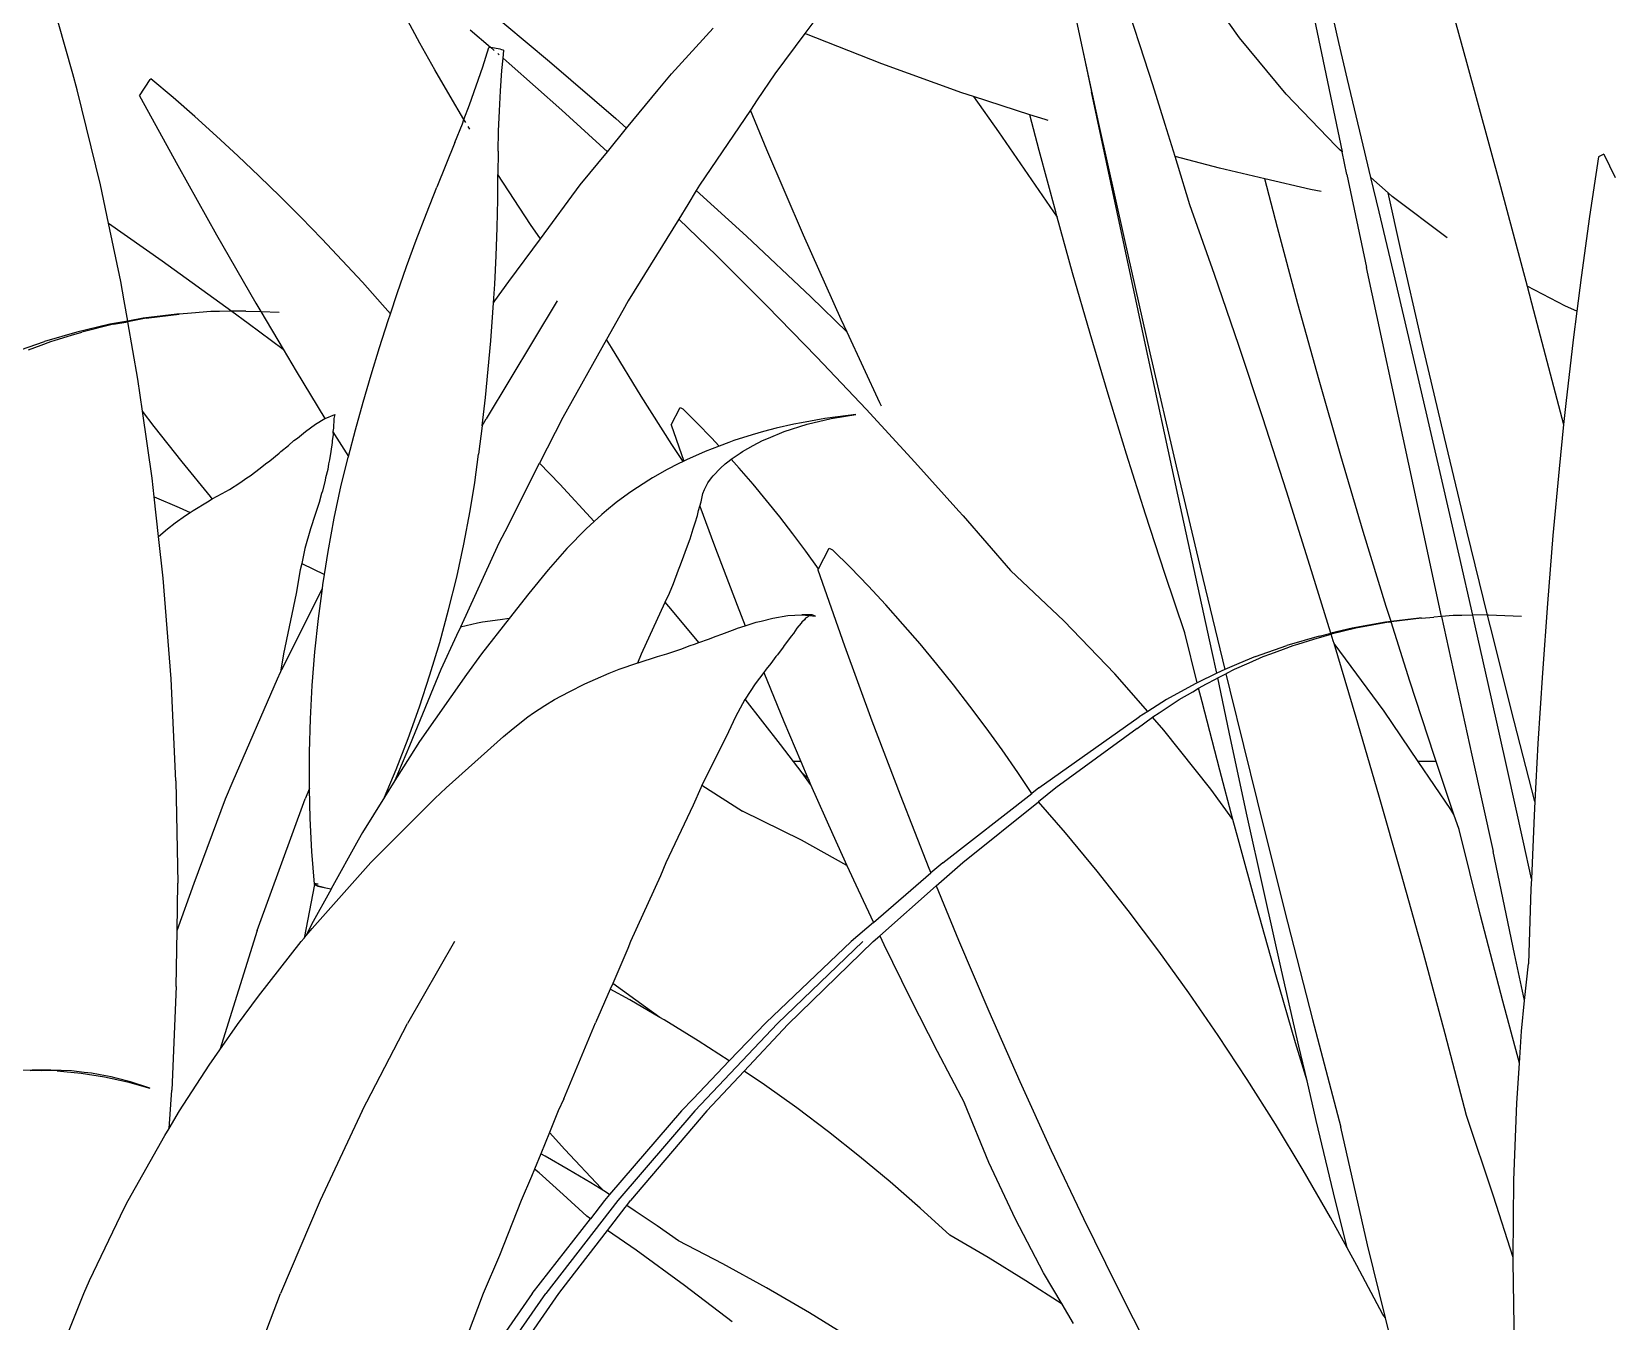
# Model space of a CAD drawing. Header units: metres. Extents: x 244.4 to 340.3, y -4.1 to 64.3.
# Drawn here: x 248.731 to 249.1313, y 7.648 to 7.9741 of the extents above; entities that cross this region are included whole.
import ezdxf

# ---------------------------------------------------------------- set-up
doc = ezdxf.new("R2010")
doc.units = ezdxf.units.M
doc.layers.add('Edges', color=7, linetype='Continuous')

# ---------------------------------------------------------------- blocks, each defined once
blk = doc.blocks.new('Novo+Sobrado2m fr')
for p, q in [((-6.53541, -1.22746), (-6.52573, -1.2736)), ((-6.55168, -1.24475), (-6.56271, -1.22931)), ((-6.84681, -1.25385), (-6.85233, -1.23429)), ((-6.74314, -1.23659), (-6.72622, -1.25074)), ((-6.65476, -1.2344), (-6.66167, -1.24367)), ((-6.52656, -1.2459), (-6.5287, -1.23661)), ((-6.75899, -1.24607), (-6.76271, -1.23923)), ((-6.59369, -1.2371), (-6.59123, -1.24846)), ((-6.57683, -1.24678), (-6.58004, -1.23703)), ((-6.49765, -1.23871), (-6.49426, -1.25095)), ((-6.74626, -1.24273), (-6.74113, -1.24715)), ((-6.69535, -1.25385), (-6.68485, -1.24234)), ((-6.66167, -1.24367), (-6.66927, -1.25385)), ((-6.64217, -1.25136), (-6.66167, -1.24367)), ((-6.53988, -1.25901), (-6.55168, -1.24475)), ((-6.75521, -1.25284), (-6.75899, -1.24607)), ((-6.74312, -1.25208), (-6.74154, -1.2472)), ((-6.74154, -1.2472), (-6.74148, -1.24716)), ((-6.74148, -1.24716), (-6.7413, -1.24714)), ((-6.7413, -1.24714), (-6.74113, -1.24715)), ((-6.74113, -1.24715), (-6.74021, -1.24794)), ((-6.74113, -1.24715), (-6.741, -1.24716)), ((-6.741, -1.24716), (-6.74062, -1.2472)), ((-6.74062, -1.2472), (-6.74017, -1.24727)), ((-6.74017, -1.24727), (-6.73968, -1.24736)), ((-6.73968, -1.24736), (-6.7392, -1.24746)), ((-6.73932, -1.24871), (-6.73896, -1.24902)), ((-6.7392, -1.24746), (-6.73875, -1.24757)), ((-6.73875, -1.24757), (-6.73836, -1.24768)), ((-6.73836, -1.24768), (-6.73806, -1.24779)), ((-6.73806, -1.24779), (-6.73787, -1.24787)), ((-6.73797, -1.24987), (-6.73781, -1.24794)), ((-6.73787, -1.24787), (-6.73781, -1.24794)), ((-6.59123, -1.24846), (-6.58914, -1.25838)), ((-6.59123, -1.24846), (-6.58734, -1.26641)), ((-6.57364, -1.25665), (-6.57683, -1.24678)), ((-6.52441, -1.25526), (-6.52656, -1.2459)), ((-6.75135, -1.25954), (-6.75521, -1.25284)), ((-6.74477, -1.25692), (-6.74312, -1.25208)), ((-6.73824, -1.25305), (-6.73797, -1.24987)), ((-6.73804, -1.24981), (-6.73797, -1.24987)), ((-6.73797, -1.24987), (-6.7364, -1.25122)), ((-6.7364, -1.25122), (-6.7231, -1.26303)), ((-6.72622, -1.25074), (-6.70946, -1.26518)), ((-6.62189, -1.25863), (-6.64217, -1.25136)), ((-6.49426, -1.25095), (-6.48572, -1.28231)), ((-6.84567, -1.25792), (-6.84681, -1.25385)), ((-6.8299, -1.25939), (-6.82723, -1.25527)), ((-6.82702, -1.25513), (-6.82723, -1.25527)), ((-6.82145, -1.25985), (-6.82702, -1.25513)), ((-6.74649, -1.26174), (-6.74477, -1.25692)), ((-6.7386, -1.25815), (-6.73824, -1.25305)), ((-6.69874, -1.25792), (-6.69535, -1.25385)), ((-6.66927, -1.25385), (-6.67368, -1.26045)), ((-6.57049, -1.26664), (-6.57364, -1.25665)), ((-6.52039, -1.27193), (-6.52441, -1.25526)), ((-6.83978, -1.28194), (-6.84567, -1.25792)), ((-6.8299, -1.25939), (-6.82027, -1.27705)), ((-6.81593, -1.26467), (-6.82145, -1.25985)), ((-6.74786, -1.26542), (-6.75135, -1.25954)), ((-6.73888, -1.26325), (-6.7386, -1.25815)), ((-6.70671, -1.26762), (-6.69874, -1.25792)), ((-6.67368, -1.26045), (-6.67542, -1.26301)), ((-6.61896, -1.25958), (-6.62189, -1.25863)), ((-6.61896, -1.25958), (-6.61262, -1.26855)), ((-6.60469, -1.2642), (-6.61896, -1.25958)), ((-6.58427, -1.28138), (-6.58914, -1.25838)), ((-6.52733, -1.27206), (-6.53988, -1.25901)), ((-6.81046, -1.26959), (-6.81593, -1.26467)), ((-6.74786, -1.26542), (-6.74649, -1.26174)), ((-6.73909, -1.26834), (-6.73888, -1.26325)), ((-6.7231, -1.26303), (-6.71159, -1.27355)), ((-6.67542, -1.26301), (-6.68831, -1.282)), ((-6.67124, -1.27311), (-6.67542, -1.26301)), ((-6.60234, -1.27328), (-6.60469, -1.2642)), ((-6.60086, -1.26544), (-6.60469, -1.2642)), ((-6.75013, -1.27125), (-6.74827, -1.26651)), ((-6.74827, -1.26651), (-6.74786, -1.26542)), ((-6.74741, -1.26617), (-6.74786, -1.26542)), ((-6.74639, -1.26784), (-6.74679, -1.26719)), ((-6.73922, -1.27342), (-6.73909, -1.26834)), ((-6.71159, -1.27355), (-6.70671, -1.26762)), ((-6.70946, -1.26518), (-6.70671, -1.26762)), ((-6.61262, -1.26855), (-6.59782, -1.2901)), ((-6.60012, -1.26566), (-6.60086, -1.26544)), ((-6.58734, -1.26641), (-6.58089, -1.29551)), ((-6.56799, -1.27473), (-6.57049, -1.26664)), ((-6.80503, -1.2746), (-6.81046, -1.26959)), ((-6.75013, -1.27125), (-6.75475, -1.28255)), ((-6.52733, -1.27206), (-6.52637, -1.27303)), ((-6.51845, -1.28008), (-6.52039, -1.27193)), ((-6.79966, -1.2797), (-6.80503, -1.2746)), ((-6.73922, -1.27342), (-6.73927, -1.27933)), ((-6.71848, -1.28194), (-6.71159, -1.27355)), ((-6.66197, -1.29465), (-6.67124, -1.27311)), ((-6.59819, -1.28876), (-6.60234, -1.27328)), ((-6.55675, -1.27769), (-6.56799, -1.27473)), ((-6.56736, -1.27674), (-6.56799, -1.27473)), ((-6.56427, -1.28696), (-6.56736, -1.27674)), ((-6.52573, -1.2736), (-6.52637, -1.27303)), ((-6.52452, -1.27933), (-6.52573, -1.2736)), ((-6.46089, -1.27488), (-6.46318, -1.28993)), ((-6.45951, -1.27418), (-6.46089, -1.27488)), ((-6.45951, -1.27418), (-6.45666, -1.28004)), ((-6.82027, -1.27705), (-6.81046, -1.29454)), ((-6.79433, -1.2849), (-6.79966, -1.2797)), ((-6.73933, -1.28561), (-6.73927, -1.27933)), ((-6.7352, -1.28564), (-6.73927, -1.27933)), ((-6.54529, -1.28038), (-6.55675, -1.27769)), ((-6.5421, -1.29272), (-6.54529, -1.28038)), ((-6.53376, -1.28308), (-6.54529, -1.28038)), ((-6.52452, -1.27933), (-6.51954, -1.30283)), ((-6.51637, -1.28879), (-6.51845, -1.28008)), ((-6.5141, -1.28395), (-6.51845, -1.28008)), ((-6.83774, -1.29166), (-6.83978, -1.28194)), ((-6.78905, -1.29018), (-6.79433, -1.2849)), ((-6.75737, -1.28919), (-6.75475, -1.28255)), ((-6.72854, -1.29557), (-6.71848, -1.28194)), ((-6.68912, -1.28334), (-6.69127, -1.28688)), ((-6.68831, -1.282), (-6.68912, -1.28334)), ((-6.68912, -1.28334), (-6.67642, -1.29495)), ((-6.57576, -1.32119), (-6.58427, -1.28138)), ((-6.53104, -1.28365), (-6.53376, -1.28308)), ((-6.51096, -1.29802), (-6.5141, -1.28395)), ((-6.51309, -1.28484), (-6.5141, -1.28395)), ((-6.4992, -1.29534), (-6.51309, -1.28484)), ((-6.48572, -1.28231), (-6.47895, -1.30757)), ((-6.73949, -1.29275), (-6.73933, -1.28561)), ((-6.73099, -1.29198), (-6.7352, -1.28564)), ((-6.69127, -1.28688), (-6.69355, -1.29058)), ((-6.59782, -1.2901), (-6.59819, -1.28876)), ((-6.55806, -1.30462), (-6.56427, -1.28696)), ((-6.51234, -1.30582), (-6.51637, -1.28879)), ((-6.83774, -1.29166), (-6.82421, -1.30114)), ((-6.83466, -1.30635), (-6.83774, -1.29166)), ((-6.78383, -1.29556), (-6.78905, -1.29018)), ((-6.75991, -1.29589), (-6.75737, -1.28919)), ((-6.73974, -1.29989), (-6.73949, -1.29275)), ((-6.72854, -1.29557), (-6.73099, -1.29198)), ((-6.69355, -1.29058), (-6.7063, -1.31122)), ((-6.69355, -1.29058), (-6.684, -1.29983)), ((-6.59391, -1.30419), (-6.59782, -1.2901)), ((-6.53691, -1.31205), (-6.5421, -1.29272)), ((-6.46318, -1.28993), (-6.46532, -1.30535)), ((-6.81046, -1.29454), (-6.80049, -1.31186)), ((-6.77866, -1.30103), (-6.78383, -1.29556)), ((-6.76236, -1.30262), (-6.75991, -1.29589)), ((-6.73649, -1.30635), (-6.72854, -1.29557)), ((-6.67642, -1.29495), (-6.66015, -1.31027)), ((-6.65245, -1.31596), (-6.66197, -1.29465)), ((-6.58089, -1.29551), (-6.57435, -1.3244)), ((-6.77354, -1.30658), (-6.77866, -1.30103)), ((-6.74009, -1.30705), (-6.73974, -1.29989)), ((-6.684, -1.29983), (-6.67124, -1.31255)), ((-6.50549, -1.32194), (-6.51096, -1.29802)), ((-6.82421, -1.30114), (-6.80657, -1.3139)), ((-6.76473, -1.3094), (-6.76236, -1.30262)), ((-6.5895, -1.31954), (-6.59391, -1.30419)), ((-6.55191, -1.32257), (-6.55806, -1.30462)), ((-6.50891, -1.35253), (-6.51954, -1.30283)), ((-6.83379, -1.31122), (-6.83466, -1.30635)), ((-6.76848, -1.31223), (-6.77354, -1.30658)), ((-6.74038, -1.31176), (-6.74009, -1.30705)), ((-6.74003, -1.31122), (-6.73649, -1.30635)), ((-6.5083, -1.32303), (-6.51234, -1.30582)), ((-6.46922, -1.31265), (-6.47895, -1.30757)), ((-6.47895, -1.30757), (-6.47731, -1.31371)), ((-6.46532, -1.30535), (-6.4664, -1.31384)), ((-6.83289, -1.31638), (-6.83379, -1.31122)), ((-6.80049, -1.31186), (-6.79924, -1.31397)), ((-6.76645, -1.31455), (-6.76848, -1.31223)), ((-6.76645, -1.31455), (-6.76473, -1.3094)), ((-6.72432, -1.31122), (-6.74224, -1.34111)), ((-6.74053, -1.31421), (-6.74038, -1.31176)), ((-6.74038, -1.31176), (-6.74003, -1.31122)), ((-6.7063, -1.31122), (-6.70765, -1.31367)), ((-6.67124, -1.31255), (-6.65862, -1.3255)), ((-6.66015, -1.31027), (-6.65097, -1.31916)), ((-6.53157, -1.3313), (-6.53691, -1.31205)), ((-6.4664, -1.31384), (-6.46922, -1.31265)), ((-6.83289, -1.31638), (-6.83747, -1.3172)), ((-6.83647, -1.3172), (-6.83286, -1.31653)), ((-6.82902, -1.31568), (-6.83289, -1.31638)), ((-6.82825, -1.31568), (-6.83286, -1.31653)), ((-6.83031, -1.33107), (-6.83286, -1.31653)), ((-6.82047, -1.31462), (-6.82902, -1.31568)), ((-6.82825, -1.31568), (-6.81991, -1.31462)), ((-6.81991, -1.31462), (-6.82047, -1.31462)), ((-6.81681, -1.31435), (-6.81991, -1.31462)), ((-6.81186, -1.314), (-6.81681, -1.31435)), ((-6.8115, -1.314), (-6.81186, -1.314)), ((-6.80971, -1.31396), (-6.8115, -1.314)), ((-6.80657, -1.3139), (-6.80971, -1.31396)), ((-6.80323, -1.31384), (-6.80657, -1.3139)), ((-6.80657, -1.3139), (-6.8024, -1.31692)), ((-6.80323, -1.31384), (-6.80316, -1.31384)), ((-6.80305, -1.31384), (-6.80316, -1.31384)), ((-6.80305, -1.31384), (-6.79924, -1.31397)), ((-6.8024, -1.31692), (-6.79361, -1.32348)), ((-6.79924, -1.31397), (-6.79461, -1.31413)), ((-6.79924, -1.31397), (-6.79361, -1.32348)), ((-6.76922, -1.32308), (-6.76702, -1.31622)), ((-6.76702, -1.31622), (-6.76645, -1.31455)), ((-6.74107, -1.32138), (-6.74053, -1.31421)), ((-6.70765, -1.31367), (-6.71177, -1.32102)), ((-6.65097, -1.31916), (-6.65245, -1.31596)), ((-6.47731, -1.31371), (-6.46972, -1.34256)), ((-6.4664, -1.31384), (-6.46732, -1.32112)), ((-6.8458, -1.31915), (-6.85396, -1.32154)), ((-6.85122, -1.32118), (-6.84709, -1.31992)), ((-6.84709, -1.31992), (-6.84453, -1.31915)), ((-6.83747, -1.3172), (-6.8458, -1.31915)), ((-6.83647, -1.3172), (-6.84453, -1.31915)), ((-6.71177, -1.32102), (-6.72284, -1.34078)), ((-6.71057, -1.32305), (-6.71177, -1.32102)), ((-6.64265, -1.33705), (-6.65097, -1.31916)), ((-6.58496, -1.33483), (-6.5895, -1.31954)), ((-6.86193, -1.32435), (-6.85396, -1.32154)), ((-6.85801, -1.32363), (-6.85482, -1.32244)), ((-6.85482, -1.32244), (-6.85238, -1.32154)), ((-6.85238, -1.32154), (-6.85122, -1.32118)), ((-6.79361, -1.32348), (-6.79034, -1.32901)), ((-6.77133, -1.32997), (-6.76922, -1.32308)), ((-6.7417, -1.32855), (-6.74107, -1.32138)), ((-6.70301, -1.33539), (-6.71057, -1.32305)), ((-6.56722, -1.36062), (-6.57576, -1.32119)), ((-6.57435, -1.3244), (-6.56771, -1.35306)), ((-6.54583, -1.34082), (-6.55191, -1.32257)), ((-6.50426, -1.3404), (-6.5083, -1.32303)), ((-6.49987, -1.34586), (-6.50549, -1.32194)), ((-6.46732, -1.32112), (-6.46917, -1.33726)), ((-6.79034, -1.32901), (-6.78302, -1.34104)), ((-6.74242, -1.33572), (-6.7417, -1.32855)), ((-6.65862, -1.3255), (-6.64614, -1.33866)), ((-6.82914, -1.33919), (-6.83031, -1.33107)), ((-6.77336, -1.3369), (-6.77133, -1.32997)), ((-6.52606, -1.35048), (-6.53157, -1.3313)), ((-6.7753, -1.34386), (-6.77336, -1.3369)), ((-6.74324, -1.34289), (-6.74242, -1.33572)), ((-6.69528, -1.34756), (-6.70301, -1.33539)), ((-6.64227, -1.33787), (-6.64265, -1.33705)), ((-6.58029, -1.35005), (-6.58496, -1.33483)), ((-6.82621, -1.34301), (-6.82914, -1.33919)), ((-6.82673, -1.35609), (-6.82914, -1.33919)), ((-6.78537, -1.34243), (-6.78302, -1.34104)), ((-6.78302, -1.34104), (-6.78294, -1.341)), ((-6.78294, -1.341), (-6.78056, -1.34002)), ((-6.78074, -1.341), (-6.78075, -1.34207)), ((-6.78056, -1.34002), (-6.78074, -1.341)), ((-6.72284, -1.34078), (-6.72872, -1.35233)), ((-6.69549, -1.34264), (-6.69317, -1.33822)), ((-6.69317, -1.33822), (-6.69248, -1.33857)), ((-6.68885, -1.34218), (-6.69248, -1.33857)), ((-6.65659, -1.341), (-6.66251, -1.34207)), ((-6.66102, -1.34243), (-6.65494, -1.341)), ((-6.64876, -1.34002), (-6.65659, -1.341)), ((-6.65494, -1.341), (-6.64876, -1.34002)), ((-6.64614, -1.33866), (-6.6338, -1.35205)), ((-6.53981, -1.35935), (-6.54583, -1.34082)), ((-6.50021, -1.35792), (-6.50426, -1.3404)), ((-6.46917, -1.33726), (-6.46972, -1.34256)), ((-6.81915, -1.35195), (-6.82621, -1.34301)), ((-6.78999, -1.34595), (-6.78797, -1.34429)), ((-6.78797, -1.34429), (-6.78537, -1.34243)), ((-6.78084, -1.3435), (-6.781, -1.34429)), ((-6.781, -1.34429), (-6.781, -1.34436)), ((-6.781, -1.34436), (-6.78002, -1.34598)), ((-6.781, -1.34436), (-6.78098, -1.34516)), ((-6.78075, -1.34207), (-6.78087, -1.34243)), ((-6.78087, -1.34243), (-6.78084, -1.3435)), ((-6.7771, -1.35066), (-6.7753, -1.34386)), ((-6.74324, -1.34289), (-6.74415, -1.35005)), ((-6.74324, -1.34289), (-6.74224, -1.34111)), ((-6.69549, -1.34264), (-6.69226, -1.3518)), ((-6.68526, -1.34589), (-6.68885, -1.34218)), ((-6.67208, -1.34429), (-6.67499, -1.34516)), ((-6.66889, -1.3435), (-6.67208, -1.34429)), ((-6.67086, -1.34595), (-6.66686, -1.34429)), ((-6.6644, -1.34243), (-6.66889, -1.3435)), ((-6.66686, -1.34429), (-6.66102, -1.34243)), ((-6.66251, -1.34207), (-6.6644, -1.34243)), ((-6.46972, -1.34256), (-6.47087, -1.35375)), ((-6.79415, -1.34932), (-6.79225, -1.34782)), ((-6.79225, -1.34782), (-6.79087, -1.3466)), ((-6.79087, -1.3466), (-6.78999, -1.34595)), ((-6.7812, -1.34705), (-6.78155, -1.34932)), ((-6.78098, -1.34516), (-6.78121, -1.3466)), ((-6.78121, -1.3466), (-6.7812, -1.34705)), ((-6.78002, -1.34598), (-6.7771, -1.35066)), ((-6.69244, -1.35188), (-6.69528, -1.34756)), ((-6.6833, -1.34799), (-6.68681, -1.34932)), ((-6.6833, -1.34799), (-6.68526, -1.34589)), ((-6.68083, -1.34705), (-6.6833, -1.34799)), ((-6.67958, -1.3466), (-6.68083, -1.34705)), ((-6.67499, -1.34516), (-6.67958, -1.3466)), ((-6.67737, -1.34932), (-6.67467, -1.34782)), ((-6.67467, -1.34782), (-6.67234, -1.3466)), ((-6.67234, -1.3466), (-6.67086, -1.34595)), ((-6.49412, -1.36977), (-6.49987, -1.34586)), ((-6.81199, -1.36078), (-6.81915, -1.35195)), ((-6.79943, -1.35361), (-6.79803, -1.35246)), ((-6.79803, -1.35246), (-6.79697, -1.35168)), ((-6.79697, -1.35168), (-6.7946, -1.34974)), ((-6.7946, -1.34974), (-6.79415, -1.34932)), ((-6.78211, -1.35246), (-6.78233, -1.35393)), ((-6.78185, -1.35146), (-6.78211, -1.35246)), ((-6.78155, -1.34932), (-6.78185, -1.35146)), ((-6.77891, -1.35787), (-6.77715, -1.35085)), ((-6.77715, -1.35085), (-6.7771, -1.35066)), ((-6.74515, -1.35721), (-6.74415, -1.35005)), ((-6.73679, -1.3682), (-6.72872, -1.35233)), ((-6.72364, -1.35766), (-6.72872, -1.35233)), ((-6.69368, -1.35246), (-6.69646, -1.35393)), ((-6.69244, -1.35188), (-6.69368, -1.35246)), ((-6.69226, -1.3518), (-6.69244, -1.35188)), ((-6.69154, -1.35146), (-6.69226, -1.3518)), ((-6.68681, -1.34932), (-6.69154, -1.35146)), ((-6.68301, -1.35361), (-6.68176, -1.35246)), ((-6.68176, -1.35246), (-6.68075, -1.35168)), ((-6.68075, -1.35168), (-6.68025, -1.35133)), ((-6.68025, -1.35133), (-6.678, -1.34974)), ((-6.67821, -1.3536), (-6.68025, -1.35133)), ((-6.678, -1.34974), (-6.67737, -1.34932)), ((-6.6338, -1.35205), (-6.62269, -1.36445)), ((-6.5755, -1.36519), (-6.58029, -1.35005)), ((-6.56771, -1.35306), (-6.56099, -1.38151)), ((-6.52039, -1.36956), (-6.52606, -1.35048)), ((-6.50057, -1.39108), (-6.50891, -1.35253)), ((-6.82621, -1.36085), (-6.82673, -1.35609)), ((-6.80455, -1.35726), (-6.80278, -1.356)), ((-6.80278, -1.356), (-6.80197, -1.35548)), ((-6.80197, -1.35548), (-6.79943, -1.35361)), ((-6.78295, -1.35657), (-6.78366, -1.35935)), ((-6.78286, -1.356), (-6.78295, -1.35657)), ((-6.78233, -1.35393), (-6.78286, -1.356)), ((-6.7011, -1.35657), (-6.7054, -1.35935)), ((-6.7002, -1.356), (-6.7011, -1.35657)), ((-6.69646, -1.35393), (-6.7002, -1.356)), ((-6.68614, -1.35726), (-6.68527, -1.356)), ((-6.68527, -1.356), (-6.68483, -1.35548)), ((-6.68483, -1.35548), (-6.68301, -1.35361)), ((-6.67475, -1.35761), (-6.67821, -1.3536)), ((-6.47087, -1.35375), (-6.47243, -1.37059)), ((-6.82621, -1.36085), (-6.81989, -1.36352)), ((-6.8251, -1.37085), (-6.82621, -1.36085)), ((-6.81151, -1.36136), (-6.81199, -1.36078)), ((-6.81151, -1.36136), (-6.80902, -1.35994)), ((-6.80902, -1.35994), (-6.80719, -1.35893)), ((-6.80719, -1.35893), (-6.80455, -1.35726)), ((-6.78387, -1.35994), (-6.78449, -1.36227)), ((-6.78366, -1.35935), (-6.78387, -1.35994)), ((-6.78068, -1.36624), (-6.77891, -1.35787)), ((-6.74625, -1.36436), (-6.74515, -1.35721)), ((-6.71496, -1.36708), (-6.72364, -1.35766)), ((-6.70626, -1.35994), (-6.70934, -1.36227)), ((-6.7054, -1.35935), (-6.70626, -1.35994)), ((-6.68787, -1.36206), (-6.68743, -1.35994)), ((-6.68743, -1.35994), (-6.68705, -1.35893)), ((-6.68705, -1.35893), (-6.68614, -1.35726)), ((-6.67134, -1.36171), (-6.67475, -1.35761)), ((-6.55867, -1.39964), (-6.56722, -1.36062)), ((-6.53387, -1.37816), (-6.53981, -1.35935)), ((-6.49617, -1.37561), (-6.50021, -1.35792)), ((-6.81989, -1.36352), (-6.8171, -1.36476)), ((-6.81826, -1.36555), (-6.8171, -1.36476)), ((-6.8171, -1.36476), (-6.81634, -1.36425)), ((-6.81634, -1.36425), (-6.81274, -1.36206)), ((-6.81274, -1.36206), (-6.81151, -1.36136)), ((-6.78518, -1.36425), (-6.78548, -1.36529)), ((-6.78449, -1.36227), (-6.78518, -1.36425)), ((-6.74787, -1.37276), (-6.74625, -1.36436)), ((-6.71183, -1.36425), (-6.71301, -1.36529)), ((-6.70934, -1.36227), (-6.71183, -1.36425)), ((-6.68881, -1.36555), (-6.6885, -1.36425)), ((-6.6885, -1.36425), (-6.68819, -1.36316)), ((-6.68819, -1.36316), (-6.68787, -1.36206)), ((-6.68819, -1.36316), (-6.6845, -1.37321)), ((-6.66797, -1.36591), (-6.67134, -1.36171)), ((-6.62269, -1.36445), (-6.62162, -1.36565)), ((-6.8251, -1.37085), (-6.82283, -1.36891)), ((-6.82283, -1.36891), (-6.82088, -1.36743)), ((-6.82088, -1.36743), (-6.81826, -1.36555)), ((-6.78669, -1.36891), (-6.78807, -1.37392)), ((-6.78548, -1.36529), (-6.78669, -1.36891)), ((-6.78223, -1.37466), (-6.78068, -1.36624)), ((-6.73679, -1.3682), (-6.73902, -1.37251)), ((-6.71696, -1.36891), (-6.72187, -1.37392)), ((-6.71496, -1.36708), (-6.71696, -1.36891)), ((-6.71301, -1.36529), (-6.71496, -1.36708)), ((-6.69067, -1.37144), (-6.6899, -1.36891)), ((-6.6899, -1.36891), (-6.68937, -1.36743)), ((-6.68937, -1.36743), (-6.68881, -1.36555)), ((-6.66465, -1.3702), (-6.66797, -1.36591)), ((-6.62162, -1.36565), (-6.60958, -1.37947)), ((-6.57059, -1.38025), (-6.5755, -1.36519)), ((-6.82394, -1.38136), (-6.8251, -1.37085)), ((-6.7497, -1.38112), (-6.74787, -1.37276)), ((-6.73902, -1.37251), (-6.74874, -1.39374)), ((-6.69161, -1.37392), (-6.69067, -1.37144)), ((-6.66138, -1.37459), (-6.66465, -1.3702)), ((-6.51457, -1.38856), (-6.52039, -1.36956)), ((-6.48893, -1.39071), (-6.49412, -1.36977)), ((-6.47243, -1.37059), (-6.47383, -1.38778)), ((-6.78807, -1.37392), (-6.78889, -1.37764)), ((-6.78314, -1.38044), (-6.78223, -1.37466)), ((-6.72187, -1.37392), (-6.72659, -1.37926)), ((-6.69305, -1.37802), (-6.69221, -1.37576)), ((-6.69221, -1.37576), (-6.69161, -1.37392)), ((-6.6845, -1.37321), (-6.67879, -1.38821)), ((-6.65822, -1.37899), (-6.66138, -1.37459)), ((-6.65822, -1.37899), (-6.65549, -1.37379)), ((-6.65549, -1.37379), (-6.65463, -1.37423)), ((-6.65009, -1.37873), (-6.65463, -1.37423)), ((-6.49272, -1.39077), (-6.49617, -1.37561)), ((-6.78925, -1.37926), (-6.79032, -1.38523)), ((-6.78889, -1.37764), (-6.78925, -1.37926)), ((-6.78889, -1.37764), (-6.78314, -1.38044)), ((-6.78356, -1.38311), (-6.78314, -1.38044)), ((-6.72659, -1.37926), (-6.73141, -1.38523)), ((-6.69487, -1.38272), (-6.69357, -1.37926)), ((-6.69357, -1.37926), (-6.69305, -1.37802)), ((-6.65839, -1.37931), (-6.65822, -1.37899)), ((-6.65839, -1.37931), (-6.65162, -1.39851)), ((-6.64561, -1.38336), (-6.65009, -1.37873)), ((-6.59616, -1.39214), (-6.60958, -1.37947)), ((-6.56556, -1.39522), (-6.57059, -1.38025)), ((-6.52858, -1.39532), (-6.53387, -1.37816)), ((-6.82194, -1.40687), (-6.82394, -1.38136)), ((-6.79395, -1.40445), (-6.78368, -1.38403)), ((-6.78468, -1.39157), (-6.78368, -1.38403)), ((-6.78368, -1.38403), (-6.78356, -1.38311)), ((-6.75174, -1.38943), (-6.7497, -1.38112)), ((-6.6959, -1.38514), (-6.69487, -1.38272)), ((-6.64119, -1.38812), (-6.64561, -1.38336)), ((-6.56099, -1.38151), (-6.55545, -1.40445)), ((-6.79032, -1.38523), (-6.79348, -1.40054)), ((-6.73141, -1.38523), (-6.73639, -1.39157)), ((-6.70295, -1.40054), (-6.69697, -1.38749)), ((-6.69697, -1.38749), (-6.6959, -1.38514)), ((-6.6951, -1.38966), (-6.69697, -1.38749)), ((-6.67879, -1.38821), (-6.67672, -1.39347)), ((-6.63682, -1.393), (-6.64119, -1.38812)), ((-6.51337, -1.39237), (-6.51457, -1.38856)), ((-6.47383, -1.38778), (-6.47509, -1.40532)), ((-6.78558, -1.40005), (-6.78468, -1.39157)), ((-6.754, -1.39767), (-6.75174, -1.38943)), ((-6.7444, -1.3928), (-6.74874, -1.39374)), ((-6.74313, -1.39255), (-6.7444, -1.3928)), ((-6.73639, -1.39157), (-6.74344, -1.40054)), ((-6.73868, -1.39189), (-6.74313, -1.39255)), ((-6.73639, -1.39157), (-6.73868, -1.39189)), ((-6.68843, -1.39765), (-6.6951, -1.38966)), ((-6.67594, -1.39323), (-6.67394, -1.39255)), ((-6.67394, -1.39255), (-6.67268, -1.39225)), ((-6.67268, -1.39225), (-6.66974, -1.39148)), ((-6.66974, -1.39148), (-6.66593, -1.39087)), ((-6.66593, -1.39087), (-6.66237, -1.3907)), ((-6.66256, -1.3928), (-6.66363, -1.39406)), ((-6.66243, -1.39255), (-6.66256, -1.3928)), ((-6.66169, -1.39189), (-6.66243, -1.39255)), ((-6.65975, -1.3907), (-6.66237, -1.3907)), ((-6.66237, -1.3907), (-6.66056, -1.39087)), ((-6.66144, -1.39148), (-6.66169, -1.39189)), ((-6.66093, -1.39122), (-6.66144, -1.39148)), ((-6.66056, -1.39087), (-6.66093, -1.39122)), ((-6.66051, -1.39086), (-6.66056, -1.39087)), ((-6.66051, -1.39086), (-6.65891, -1.39099)), ((-6.65891, -1.39099), (-6.65975, -1.3907)), ((-6.6325, -1.398), (-6.63682, -1.393)), ((-6.58323, -1.40559), (-6.59616, -1.39214)), ((-6.51479, -1.39255), (-6.52324, -1.39406)), ((-6.51402, -1.39255), (-6.52224, -1.39406)), ((-6.51337, -1.39237), (-6.51479, -1.39255)), ((-6.51402, -1.39255), (-6.51334, -1.39246)), ((-6.50623, -1.39148), (-6.51337, -1.39237)), ((-6.50568, -1.39148), (-6.51334, -1.39246)), ((-6.50859, -1.40746), (-6.51334, -1.39246)), ((-6.50568, -1.39148), (-6.50623, -1.39148)), ((-6.50568, -1.39148), (-6.50257, -1.39122)), ((-6.50057, -1.39108), (-6.50257, -1.39122)), ((-6.49763, -1.39087), (-6.50057, -1.39108)), ((-6.50057, -1.39111), (-6.49292, -1.42618)), ((-6.49727, -1.39087), (-6.49763, -1.39087)), ((-6.49548, -1.39083), (-6.49727, -1.39087)), ((-6.49272, -1.39077), (-6.49548, -1.39083)), ((-6.489, -1.3907), (-6.49272, -1.39077)), ((-6.49212, -1.39344), (-6.49272, -1.39077)), ((-6.489, -1.3907), (-6.48893, -1.39071)), ((-6.48882, -1.3907), (-6.48893, -1.39071)), ((-6.48824, -1.39367), (-6.48893, -1.39071)), ((-6.48882, -1.3907), (-6.48038, -1.39099)), ((-6.74971, -1.39588), (-6.75372, -1.40445)), ((-6.74874, -1.39374), (-6.74971, -1.39588)), ((-6.68843, -1.39765), (-6.68604, -1.39679)), ((-6.68604, -1.39679), (-6.6841, -1.39602)), ((-6.6841, -1.39602), (-6.68263, -1.39553)), ((-6.68263, -1.39553), (-6.67928, -1.39432)), ((-6.67928, -1.39432), (-6.67864, -1.39406)), ((-6.67864, -1.39406), (-6.67672, -1.39347)), ((-6.67672, -1.39347), (-6.67594, -1.39323)), ((-6.66574, -1.39701), (-6.66687, -1.3984)), ((-6.66512, -1.39602), (-6.66574, -1.39701)), ((-6.66455, -1.39539), (-6.66512, -1.39602)), ((-6.66363, -1.39406), (-6.66455, -1.39539)), ((-6.56239, -1.40782), (-6.56556, -1.39522)), ((-6.53157, -1.39602), (-6.53973, -1.3984)), ((-6.53698, -1.39805), (-6.53286, -1.39679)), ((-6.53286, -1.39679), (-6.5303, -1.39602)), ((-6.53157, -1.39602), (-6.52858, -1.39532)), ((-6.5303, -1.39602), (-6.5285, -1.39558)), ((-6.52324, -1.39406), (-6.52858, -1.39532)), ((-6.52224, -1.39406), (-6.5285, -1.39558)), ((-6.52799, -1.39724), (-6.5285, -1.39558)), ((-6.48807, -1.41142), (-6.49212, -1.39344)), ((-6.48222, -1.41754), (-6.48824, -1.39367)), ((-6.79348, -1.40054), (-6.79426, -1.40514)), ((-6.78626, -1.40852), (-6.78558, -1.40005)), ((-6.75646, -1.40583), (-6.754, -1.39767)), ((-6.74344, -1.40054), (-6.74719, -1.40574)), ((-6.70385, -1.40281), (-6.70295, -1.40054)), ((-6.69894, -1.40122), (-6.69653, -1.4005)), ((-6.69653, -1.4005), (-6.693, -1.39931)), ((-6.693, -1.39931), (-6.69061, -1.3984)), ((-6.69061, -1.3984), (-6.68952, -1.39805)), ((-6.68952, -1.39805), (-6.68843, -1.39765)), ((-6.66859, -1.4008), (-6.66897, -1.40122)), ((-6.66711, -1.39881), (-6.66859, -1.4008)), ((-6.66687, -1.3984), (-6.66711, -1.39881)), ((-6.65162, -1.39851), (-6.64467, -1.41748)), ((-6.62824, -1.40312), (-6.6325, -1.398)), ((-6.55745, -1.40542), (-6.55867, -1.39964)), ((-6.54769, -1.40122), (-6.53973, -1.3984)), ((-6.54569, -1.40122), (-6.54378, -1.4005)), ((-6.54378, -1.4005), (-6.54058, -1.39931)), ((-6.54058, -1.39931), (-6.53814, -1.3984)), ((-6.53814, -1.3984), (-6.53698, -1.39805)), ((-6.52778, -1.39794), (-6.52799, -1.39724)), ((-6.51507, -1.41506), (-6.52778, -1.39794)), ((-6.52218, -1.4166), (-6.52778, -1.39794)), ((-6.79426, -1.40514), (-6.79395, -1.40445)), ((-6.75372, -1.40445), (-6.76165, -1.42378)), ((-6.71113, -1.40545), (-6.70858, -1.40444)), ((-6.70858, -1.40444), (-6.70385, -1.40281)), ((-6.70385, -1.40281), (-6.70382, -1.4028)), ((-6.70382, -1.4028), (-6.69894, -1.40122)), ((-6.67145, -1.40444), (-6.67202, -1.40527)), ((-6.67021, -1.40296), (-6.67145, -1.40444)), ((-6.66897, -1.40122), (-6.67021, -1.40296)), ((-6.62403, -1.40836), (-6.62824, -1.40312)), ((-6.55545, -1.40445), (-6.55745, -1.40542)), ((-6.55189, -1.40296), (-6.55545, -1.40445)), ((-6.55492, -1.40545), (-6.55295, -1.40444)), ((-6.55295, -1.40444), (-6.54925, -1.4028)), ((-6.54769, -1.40122), (-6.55189, -1.40296)), ((-6.54925, -1.4028), (-6.54569, -1.40122)), ((-6.82071, -1.43261), (-6.82194, -1.40687)), ((-6.80624, -1.43261), (-6.79503, -1.40687)), ((-6.79503, -1.40687), (-6.79426, -1.40514)), ((-6.78671, -1.41698), (-6.78626, -1.40852)), ((-6.75912, -1.41391), (-6.75646, -1.40583)), ((-6.74719, -1.40574), (-6.75911, -1.42271)), ((-6.72127, -1.4101), (-6.71725, -1.40807)), ((-6.71725, -1.40807), (-6.71463, -1.40692)), ((-6.71463, -1.40692), (-6.71113, -1.40545)), ((-6.67419, -1.40807), (-6.67674, -1.41201)), ((-6.67202, -1.40527), (-6.67419, -1.40807)), ((-6.67202, -1.40527), (-6.66696, -1.41762)), ((-6.61989, -1.41372), (-6.62403, -1.40836)), ((-6.57492, -1.4151), (-6.58323, -1.40559)), ((-6.56291, -1.40807), (-6.57014, -1.41209)), ((-6.56239, -1.40782), (-6.56291, -1.40807)), ((-6.55745, -1.40542), (-6.56239, -1.40782)), ((-6.56203, -1.40924), (-6.56004, -1.40807)), ((-6.56004, -1.40807), (-6.55777, -1.40692)), ((-6.55777, -1.40692), (-6.5572, -1.40662)), ((-6.5572, -1.40662), (-6.55517, -1.40558)), ((-6.5543, -1.42037), (-6.5572, -1.40662)), ((-6.55517, -1.40558), (-6.55492, -1.40545)), ((-6.55517, -1.40558), (-6.55417, -1.40973)), ((-6.50246, -1.42626), (-6.50859, -1.40746)), ((-6.47509, -1.40532), (-6.4762, -1.4232)), ((-6.7274, -1.4136), (-6.72496, -1.41209)), ((-6.72496, -1.41209), (-6.72127, -1.4101)), ((-6.67679, -1.41209), (-6.67918, -1.41648)), ((-6.67674, -1.41201), (-6.67679, -1.41209)), ((-6.66778, -1.42348), (-6.67674, -1.41201)), ((-6.57014, -1.41209), (-6.57492, -1.4151)), ((-6.56922, -1.4136), (-6.56693, -1.41209)), ((-6.56693, -1.41209), (-6.56351, -1.4101)), ((-6.56351, -1.4101), (-6.56203, -1.40924)), ((-6.56118, -1.41263), (-6.56203, -1.40924)), ((-6.55668, -1.42998), (-6.56118, -1.41263)), ((-6.55417, -1.40973), (-6.54727, -1.43771)), ((-6.48402, -1.42954), (-6.48807, -1.41142)), ((-6.78695, -1.42542), (-6.78671, -1.41698)), ((-6.76198, -1.4219), (-6.75912, -1.41391)), ((-6.73545, -1.41939), (-6.73172, -1.41648)), ((-6.73172, -1.41648), (-6.73024, -1.41546)), ((-6.73024, -1.41546), (-6.7274, -1.4136)), ((-6.67918, -1.41648), (-6.6815, -1.4215)), ((-6.6158, -1.4192), (-6.61989, -1.41372)), ((-6.60244, -1.43438), (-6.5771, -1.41648)), ((-6.57757, -1.41939), (-6.57367, -1.41653)), ((-6.57492, -1.4151), (-6.5771, -1.41648)), ((-6.57367, -1.41653), (-6.5736, -1.41648)), ((-6.5708, -1.41981), (-6.57367, -1.41653)), ((-6.5736, -1.41648), (-6.57204, -1.41546)), ((-6.57204, -1.41546), (-6.56922, -1.4136)), ((-6.51645, -1.43622), (-6.52218, -1.4166)), ((-6.50648, -1.42774), (-6.51507, -1.41506)), ((-6.73785, -1.42143), (-6.73545, -1.41939)), ((-6.66696, -1.41762), (-6.66266, -1.42774)), ((-6.64467, -1.41748), (-6.63754, -1.4362)), ((-6.61177, -1.4248), (-6.6158, -1.4192)), ((-6.57757, -1.41939), (-6.59814, -1.43438)), ((-6.55891, -1.43476), (-6.5708, -1.41981)), ((-6.54991, -1.44079), (-6.5543, -1.42037)), ((-6.47697, -1.43785), (-6.48222, -1.41754)), ((-6.76165, -1.42378), (-6.76532, -1.43254)), ((-6.76503, -1.42978), (-6.76198, -1.4219)), ((-6.75911, -1.42271), (-6.76159, -1.42655)), ((-6.75239, -1.43438), (-6.73785, -1.42143)), ((-6.6815, -1.4215), (-6.68766, -1.43377)), ((-6.66455, -1.42774), (-6.66778, -1.42348)), ((-6.6078, -1.43052), (-6.61177, -1.4248)), ((-6.4762, -1.4232), (-6.47697, -1.43785)), ((-6.78696, -1.43383), (-6.78695, -1.42542)), ((-6.76159, -1.42655), (-6.76532, -1.43254)), ((-6.66266, -1.42774), (-6.66455, -1.42774)), ((-6.66235, -1.43065), (-6.66455, -1.42774)), ((-6.66266, -1.42774), (-6.66085, -1.43198)), ((-6.50196, -1.42774), (-6.50648, -1.42774)), ((-6.49823, -1.4399), (-6.50648, -1.42774)), ((-6.50196, -1.42774), (-6.50246, -1.42626)), ((-6.49745, -1.44117), (-6.50196, -1.42774)), ((-6.49292, -1.42618), (-6.48758, -1.45047)), ((-6.82071, -1.43261), (-6.82027, -1.45855)), ((-6.80817, -1.43715), (-6.80624, -1.43261)), ((-6.76794, -1.43674), (-6.76503, -1.42978)), ((-6.76532, -1.43254), (-6.76794, -1.43674)), ((-6.66235, -1.43065), (-6.66085, -1.43198)), ((-6.66017, -1.43353), (-6.66235, -1.43065)), ((-6.66085, -1.43198), (-6.66083, -1.43202)), ((-6.66083, -1.43202), (-6.66017, -1.43353)), ((-6.60426, -1.4358), (-6.6078, -1.43052)), ((-6.55336, -1.44242), (-6.55668, -1.42998)), ((-6.47997, -1.4478), (-6.48402, -1.42954)), ((-6.78694, -1.43461), (-6.78801, -1.43715)), ((-6.78694, -1.43461), (-6.78696, -1.43383)), ((-6.78676, -1.44219), (-6.78694, -1.43461)), ((-6.76794, -1.43674), (-6.77355, -1.44571)), ((-6.77141, -1.45329), (-6.75525, -1.43712)), ((-6.75525, -1.43712), (-6.75239, -1.43438)), ((-6.68796, -1.43438), (-6.68991, -1.43882)), ((-6.68766, -1.43377), (-6.68796, -1.43438)), ((-6.68766, -1.43377), (-6.67738, -1.44034)), ((-6.66017, -1.43353), (-6.65457, -1.44622)), ((-6.63754, -1.4362), (-6.63024, -1.45468)), ((-6.62674, -1.45333), (-6.60426, -1.4358)), ((-6.60244, -1.43438), (-6.60426, -1.4358)), ((-6.59814, -1.43438), (-6.60254, -1.43791)), ((-6.55336, -1.44242), (-6.55891, -1.43476)), ((-6.51079, -1.4561), (-6.51645, -1.43622)), ((-6.8161, -1.45855), (-6.80817, -1.43715)), ((-6.80019, -1.47052), (-6.78801, -1.43715)), ((-6.68991, -1.43882), (-6.6968, -1.45333)), ((-6.6625, -1.4476), (-6.67738, -1.44034)), ((-6.6217, -1.45329), (-6.60254, -1.43791)), ((-6.59575, -1.44575), (-6.60254, -1.43791)), ((-6.5455, -1.46086), (-6.54991, -1.44079)), ((-6.54727, -1.43771), (-6.54028, -1.46545)), ((-6.49745, -1.44117), (-6.49823, -1.4399)), ((-6.47697, -1.43785), (-6.47716, -1.44142)), ((-6.78633, -1.4505), (-6.78676, -1.44219)), ((-6.55206, -1.44729), (-6.55336, -1.44242)), ((-6.49618, -1.44495), (-6.49745, -1.44117)), ((-6.49071, -1.46668), (-6.49618, -1.44495)), ((-6.47716, -1.44142), (-6.47786, -1.45738)), ((-6.77465, -1.44764), (-6.78142, -1.45994)), ((-6.77355, -1.44571), (-6.77465, -1.44764)), ((-6.65099, -1.45406), (-6.6625, -1.4476)), ((-6.65457, -1.44622), (-6.65099, -1.45406)), ((-6.58774, -1.45544), (-6.59575, -1.44575)), ((-6.54733, -1.46454), (-6.55206, -1.44729)), ((-6.47786, -1.45738), (-6.47997, -1.4478)), ((-6.78568, -1.45874), (-6.78633, -1.4505)), ((-6.48212, -1.47635), (-6.48758, -1.45047)), ((-6.78622, -1.46997), (-6.77141, -1.45329)), ((-6.69819, -1.45667), (-6.70572, -1.4733)), ((-6.6968, -1.45333), (-6.69819, -1.45667)), ((-6.65099, -1.45406), (-6.64817, -1.46022)), ((-6.64428, -1.46843), (-6.62974, -1.45591)), ((-6.63024, -1.45468), (-6.62974, -1.45591)), ((-6.62674, -1.45333), (-6.62974, -1.45591)), ((-6.62839, -1.45919), (-6.6217, -1.45329)), ((-6.57987, -1.46541), (-6.58774, -1.45544)), ((-6.5052, -1.47623), (-6.51079, -1.4561)), ((-6.82042, -1.47052), (-6.8161, -1.45855)), ((-6.82042, -1.47052), (-6.82027, -1.45855)), ((-6.78569, -1.45881), (-6.78831, -1.47243)), ((-6.78146, -1.46002), (-6.7864, -1.46899)), ((-6.78569, -1.45881), (-6.78568, -1.45874)), ((-6.78558, -1.45895), (-6.78569, -1.45881)), ((-6.78557, -1.45867), (-6.78568, -1.45874)), ((-6.78568, -1.45874), (-6.78556, -1.45886)), ((-6.78525, -1.45913), (-6.78558, -1.45895)), ((-6.78525, -1.45864), (-6.78557, -1.45867)), ((-6.78556, -1.45886), (-6.78523, -1.45902)), ((-6.78525, -1.45864), (-6.78473, -1.45867)), ((-6.78473, -1.45932), (-6.78525, -1.45913)), ((-6.78523, -1.45902), (-6.78471, -1.4592)), ((-6.78405, -1.45952), (-6.78473, -1.45932)), ((-6.78471, -1.4592), (-6.78403, -1.45939)), ((-6.78326, -1.45971), (-6.78405, -1.45952)), ((-6.78403, -1.45939), (-6.78324, -1.45959)), ((-6.78241, -1.45988), (-6.78326, -1.45971)), ((-6.78324, -1.45959), (-6.78239, -1.45977)), ((-6.78241, -1.45988), (-6.78239, -1.45977)), ((-6.78156, -1.46001), (-6.78241, -1.45988)), ((-6.78239, -1.45977), (-6.78154, -1.45993)), ((-6.78156, -1.46001), (-6.78154, -1.45993)), ((-6.78146, -1.46002), (-6.78156, -1.46001)), ((-6.78154, -1.45993), (-6.78142, -1.45994)), ((-6.78142, -1.45994), (-6.78146, -1.46002)), ((-6.64817, -1.46022), (-6.64428, -1.46843)), ((-6.62839, -1.45919), (-6.64268, -1.47181)), ((-6.62839, -1.45919), (-6.62277, -1.47291)), ((-6.54109, -1.48053), (-6.5455, -1.46086)), ((-6.47797, -1.45998), (-6.47864, -1.47887)), ((-6.47786, -1.45738), (-6.47797, -1.45998)), ((-6.54247, -1.48173), (-6.54733, -1.46454)), ((-6.7864, -1.46899), (-6.78773, -1.47175)), ((-6.64428, -1.46843), (-6.64994, -1.4733)), ((-6.57213, -1.47567), (-6.57987, -1.46541)), ((-6.54028, -1.46545), (-6.5332, -1.49296)), ((-6.4851, -1.48835), (-6.49071, -1.46668)), ((-6.82062, -1.48464), (-6.82044, -1.47058)), ((-6.82044, -1.47058), (-6.82042, -1.47052)), ((-6.80019, -1.47052), (-6.80962, -1.50067)), ((-6.78904, -1.4733), (-6.78831, -1.47243)), ((-6.78831, -1.47243), (-6.78773, -1.47175)), ((-6.78773, -1.47175), (-6.78622, -1.46997)), ((-6.64438, -1.4733), (-6.64268, -1.47181)), ((-6.64268, -1.47181), (-6.64164, -1.47401)), ((-6.62277, -1.47291), (-6.61512, -1.4909)), ((-6.79984, -1.48707), (-6.78904, -1.4733)), ((-6.75025, -1.4733), (-6.76211, -1.49402)), ((-6.7064, -1.475), (-6.71024, -1.48385)), ((-6.70572, -1.4733), (-6.7064, -1.475)), ((-6.67151, -1.49379), (-6.64994, -1.4733)), ((-6.64696, -1.4733), (-6.66859, -1.49402)), ((-6.66594, -1.49423), (-6.64438, -1.4733)), ((-6.64164, -1.47401), (-6.63497, -1.48759)), ((-6.56453, -1.48621), (-6.57213, -1.47567)), ((-6.4997, -1.4966), (-6.5052, -1.47623)), ((-6.47958, -1.48816), (-6.48212, -1.47635)), ((-6.53667, -1.49976), (-6.54109, -1.48053)), ((-6.47958, -1.48816), (-6.47864, -1.47887)), ((-6.82062, -1.48464), (-6.82176, -1.51085)), ((-6.71024, -1.48385), (-6.71088, -1.48531)), ((-6.70195, -1.4899), (-6.71024, -1.48385)), ((-6.5375, -1.49887), (-6.54247, -1.48173)), ((-6.80518, -1.49423), (-6.79984, -1.48707)), ((-6.71088, -1.48531), (-6.71456, -1.49379)), ((-6.70589, -1.48805), (-6.71088, -1.48531)), ((-6.69829, -1.49247), (-6.70589, -1.48805)), ((-6.63497, -1.48759), (-6.62817, -1.50096)), ((-6.55708, -1.49703), (-6.56453, -1.48621)), ((-6.48091, -1.50402), (-6.4851, -1.48835)), ((-6.48037, -1.4959), (-6.47958, -1.48816)), ((-6.69829, -1.49247), (-6.70195, -1.4899)), ((-6.69719, -1.49311), (-6.69829, -1.49247)), ((-6.68861, -1.49836), (-6.69719, -1.49311)), ((-6.61512, -1.4909), (-6.6073, -1.50863)), ((-6.5332, -1.49296), (-6.52604, -1.52021)), ((-6.80962, -1.50067), (-6.80518, -1.49423)), ((-6.77358, -1.51608), (-6.76211, -1.49402)), ((-6.72264, -1.51304), (-6.71456, -1.49379)), ((-6.68949, -1.51608), (-6.66859, -1.49402)), ((-6.67151, -1.49379), (-6.68074, -1.50345)), ((-6.66594, -1.49423), (-6.67696, -1.50601)), ((-6.54977, -1.50812), (-6.55708, -1.49703)), ((-6.49427, -1.51722), (-6.4997, -1.4966)), ((-6.48091, -1.50402), (-6.48037, -1.4959)), ((-6.81228, -1.50454), (-6.80962, -1.50067)), ((-6.68074, -1.50345), (-6.68861, -1.49836)), ((-6.62817, -1.50096), (-6.62124, -1.51411)), ((-6.53462, -1.50849), (-6.5375, -1.49887)), ((-6.53462, -1.50849), (-6.53667, -1.49976)), ((-6.81979, -1.51608), (-6.81228, -1.50454)), ((-6.68074, -1.50345), (-6.68991, -1.51304)), ((-6.48159, -1.51416), (-6.48091, -1.50402)), ((-6.85707, -1.50581), (-6.86359, -1.50597)), ((-6.85471, -1.50588), (-6.8576, -1.50597)), ((-6.85233, -1.50581), (-6.85707, -1.50581)), ((-6.85707, -1.50581), (-6.85471, -1.50588)), ((-6.85079, -1.506), (-6.85471, -1.50588)), ((-6.84716, -1.506), (-6.85233, -1.50581)), ((-6.85079, -1.506), (-6.84906, -1.50616)), ((-6.84906, -1.50616), (-6.8447, -1.50656)), ((-6.84396, -1.50635), (-6.84716, -1.506)), ((-6.8447, -1.50656), (-6.83878, -1.50746)), ((-6.84208, -1.50656), (-6.84396, -1.50635)), ((-6.83991, -1.50694), (-6.84208, -1.50656)), ((-6.83708, -1.50746), (-6.83991, -1.50694)), ((-6.83878, -1.50746), (-6.83299, -1.50872)), ((-6.83582, -1.50778), (-6.83708, -1.50746)), ((-6.83217, -1.50872), (-6.83582, -1.50778)), ((-6.83299, -1.50872), (-6.82732, -1.51033)), ((-6.82732, -1.51033), (-6.83217, -1.50872)), ((-6.68641, -1.51608), (-6.67696, -1.50601)), ((-6.67187, -1.50948), (-6.67696, -1.50601)), ((-6.6073, -1.50863), (-6.59931, -1.5261)), ((-6.5426, -1.51949), (-6.54977, -1.50812)), ((-6.53227, -1.51853), (-6.53462, -1.50849)), ((-6.82246, -1.52053), (-6.82176, -1.51085)), ((-6.72264, -1.51304), (-6.72401, -1.51608)), ((-6.68991, -1.51304), (-6.6928, -1.51608)), ((-6.6637, -1.51533), (-6.67187, -1.50948)), ((-6.82246, -1.52053), (-6.81979, -1.51608)), ((-6.77358, -1.51608), (-6.78425, -1.53878)), ((-6.72401, -1.51608), (-6.72623, -1.52157)), ((-6.6928, -1.51608), (-6.71103, -1.53725)), ((-6.68949, -1.51608), (-6.70896, -1.53878)), ((-6.68641, -1.51608), (-6.70572, -1.53878)), ((-6.65567, -1.52138), (-6.6637, -1.51533)), ((-6.61506, -1.52914), (-6.62124, -1.51411)), ((-6.48229, -1.53359), (-6.48159, -1.51416)), ((-6.82356, -1.52236), (-6.82246, -1.52053)), ((-6.53559, -1.53112), (-6.5426, -1.51949)), ((-6.52789, -1.53678), (-6.53227, -1.51853)), ((-6.51929, -1.54995), (-6.52604, -1.52021)), ((-6.48749, -1.53767), (-6.49427, -1.51722)), ((-6.8328, -1.53878), (-6.82356, -1.52236)), ((-6.72623, -1.52157), (-6.72842, -1.52697)), ((-6.72623, -1.52157), (-6.72235, -1.52587)), ((-6.64778, -1.52763), (-6.65567, -1.52138)), ((-6.72842, -1.52697), (-6.72999, -1.53085)), ((-6.7273, -1.52758), (-6.72842, -1.52697)), ((-6.7215, -1.53089), (-6.7273, -1.52758)), ((-6.72235, -1.52587), (-6.71316, -1.53566)), ((-6.64004, -1.53406), (-6.64778, -1.52763)), ((-6.60839, -1.54345), (-6.61506, -1.52914)), ((-6.59931, -1.5261), (-6.59116, -1.54332)), ((-6.73074, -1.53268), (-6.73341, -1.53878)), ((-6.72999, -1.53085), (-6.73074, -1.53268)), ((-6.72887, -1.5318), (-6.72999, -1.53085)), ((-6.72278, -1.53721), (-6.72887, -1.5318)), ((-6.71578, -1.5343), (-6.7215, -1.53089)), ((-6.52872, -1.54302), (-6.53559, -1.53112)), ((-6.71677, -1.54275), (-6.72278, -1.53721)), ((-6.71251, -1.53632), (-6.71578, -1.5343)), ((-6.71316, -1.53566), (-6.71251, -1.53632)), ((-6.71103, -1.53725), (-6.71251, -1.53632)), ((-6.63244, -1.54069), (-6.64004, -1.53406)), ((-6.52446, -1.55074), (-6.52789, -1.53678)), ((-6.48246, -1.55319), (-6.48229, -1.53359)), ((-6.84258, -1.55902), (-6.8337, -1.54051)), ((-6.8337, -1.54051), (-6.8328, -1.53878)), ((-6.78425, -1.53878), (-6.79424, -1.56229)), ((-6.73341, -1.53878), (-6.73888, -1.55268)), ((-6.70896, -1.53878), (-6.72716, -1.56229)), ((-6.71235, -1.53878), (-6.71589, -1.54335)), ((-6.71103, -1.53725), (-6.71235, -1.53878)), ((-6.71155, -1.54635), (-6.70705, -1.54051)), ((-6.70705, -1.54051), (-6.70668, -1.54004)), ((-6.70668, -1.54004), (-6.70572, -1.53878)), ((-6.70453, -1.54143), (-6.70668, -1.54004)), ((-6.62498, -1.5475), (-6.63244, -1.54069)), ((-6.48246, -1.55319), (-6.48749, -1.53767)), ((-6.73058, -1.56229), (-6.71589, -1.54335)), ((-6.71589, -1.54335), (-6.71677, -1.54275)), ((-6.69901, -1.54516), (-6.70453, -1.54143)), ((-6.69357, -1.54899), (-6.69901, -1.54516)), ((-6.60126, -1.55703), (-6.60839, -1.54345)), ((-6.59116, -1.54332), (-6.58284, -1.56027)), ((-6.52446, -1.55074), (-6.52872, -1.54302)), ((-6.72132, -1.55902), (-6.71155, -1.54635)), ((-6.70434, -1.55131), (-6.71155, -1.54635)), ((-6.68239, -1.55479), (-6.69357, -1.54899)), ((-6.61529, -1.5532), (-6.62498, -1.5475)), ((-6.73888, -1.55268), (-6.74297, -1.56229)), ((-6.6921, -1.56022), (-6.70434, -1.55131)), ((-6.60572, -1.55908), (-6.61529, -1.5532)), ((-6.52201, -1.55517), (-6.52446, -1.55074)), ((-6.51477, -1.56846), (-6.51929, -1.54995)), ((-6.48247, -1.55417), (-6.48246, -1.55319)), ((-6.67137, -1.56084), (-6.68239, -1.55479)), ((-6.59659, -1.56494), (-6.60126, -1.55703)), ((-6.51545, -1.56759), (-6.52201, -1.55517)), ((-6.48212, -1.57584), (-6.48247, -1.55417)), ((-6.84403, -1.56229), (-6.84258, -1.55902)), ((-6.72384, -1.56229), (-6.72132, -1.55902)), ((-6.68006, -1.56946), (-6.6921, -1.56022)), ((-6.6605, -1.56715), (-6.67137, -1.56084)), ((-6.59659, -1.56494), (-6.60572, -1.55908)), ((-6.58284, -1.56027), (-6.57435, -1.57696)), ((-6.85028, -1.57784), (-6.84403, -1.56229)), ((-6.8035, -1.58654), (-6.79424, -1.56229)), ((-6.74297, -1.56229), (-6.74708, -1.573)), ((-6.74406, -1.58654), (-6.72716, -1.56229)), ((-6.73058, -1.56229), (-6.73805, -1.573)), ((-6.73466, -1.57784), (-6.72384, -1.56229)), ((-6.59369, -1.56984), (-6.59659, -1.56494)), ((-6.6498, -1.57372), (-6.6605, -1.56715)), ((-6.51477, -1.56846), (-6.51545, -1.56759)), ((-6.51222, -1.57891), (-6.51477, -1.56846))]:
    blk.add_line(p, q)

msp = doc.modelspace()

# ---------------------------------------------------------------- block references
at = {"layer": 'Edges'}
msp.add_blockref('Novo+Sobrado2m fr', (255.5882, 9.21727), dxfattribs=at)

doc.saveas('drawing.dxf')
